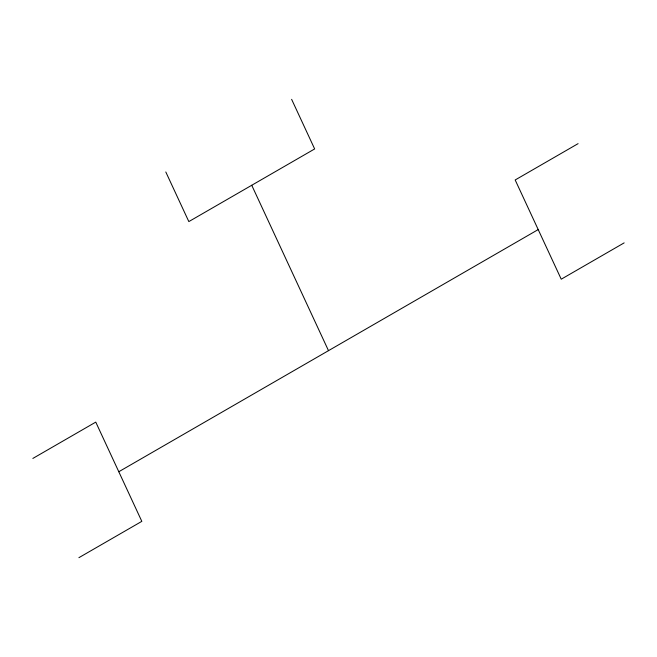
<?xml version="1.0" encoding="UTF-8"?>
<svg xmlns="http://www.w3.org/2000/svg" width="657" height="657" viewBox="0 0 657 657"><rect width="100%" height="100%" fill="white"/><g stroke="black" fill="none" stroke-linecap="round" stroke-linejoin="round"><path stroke-width="0.99" d="M32.85 458.438L95.766 422.114L141.822 521.354L78.906 557.67M578.094 143.645L515.178 179.969L561.234 279.2L624.15 242.876M118.794 471.734L538.206 229.58M291.626 99.33L314.654 148.942L188.83 221.59L165.802 171.97M251.738 185.266L328.5 350.657"/></g></svg>
